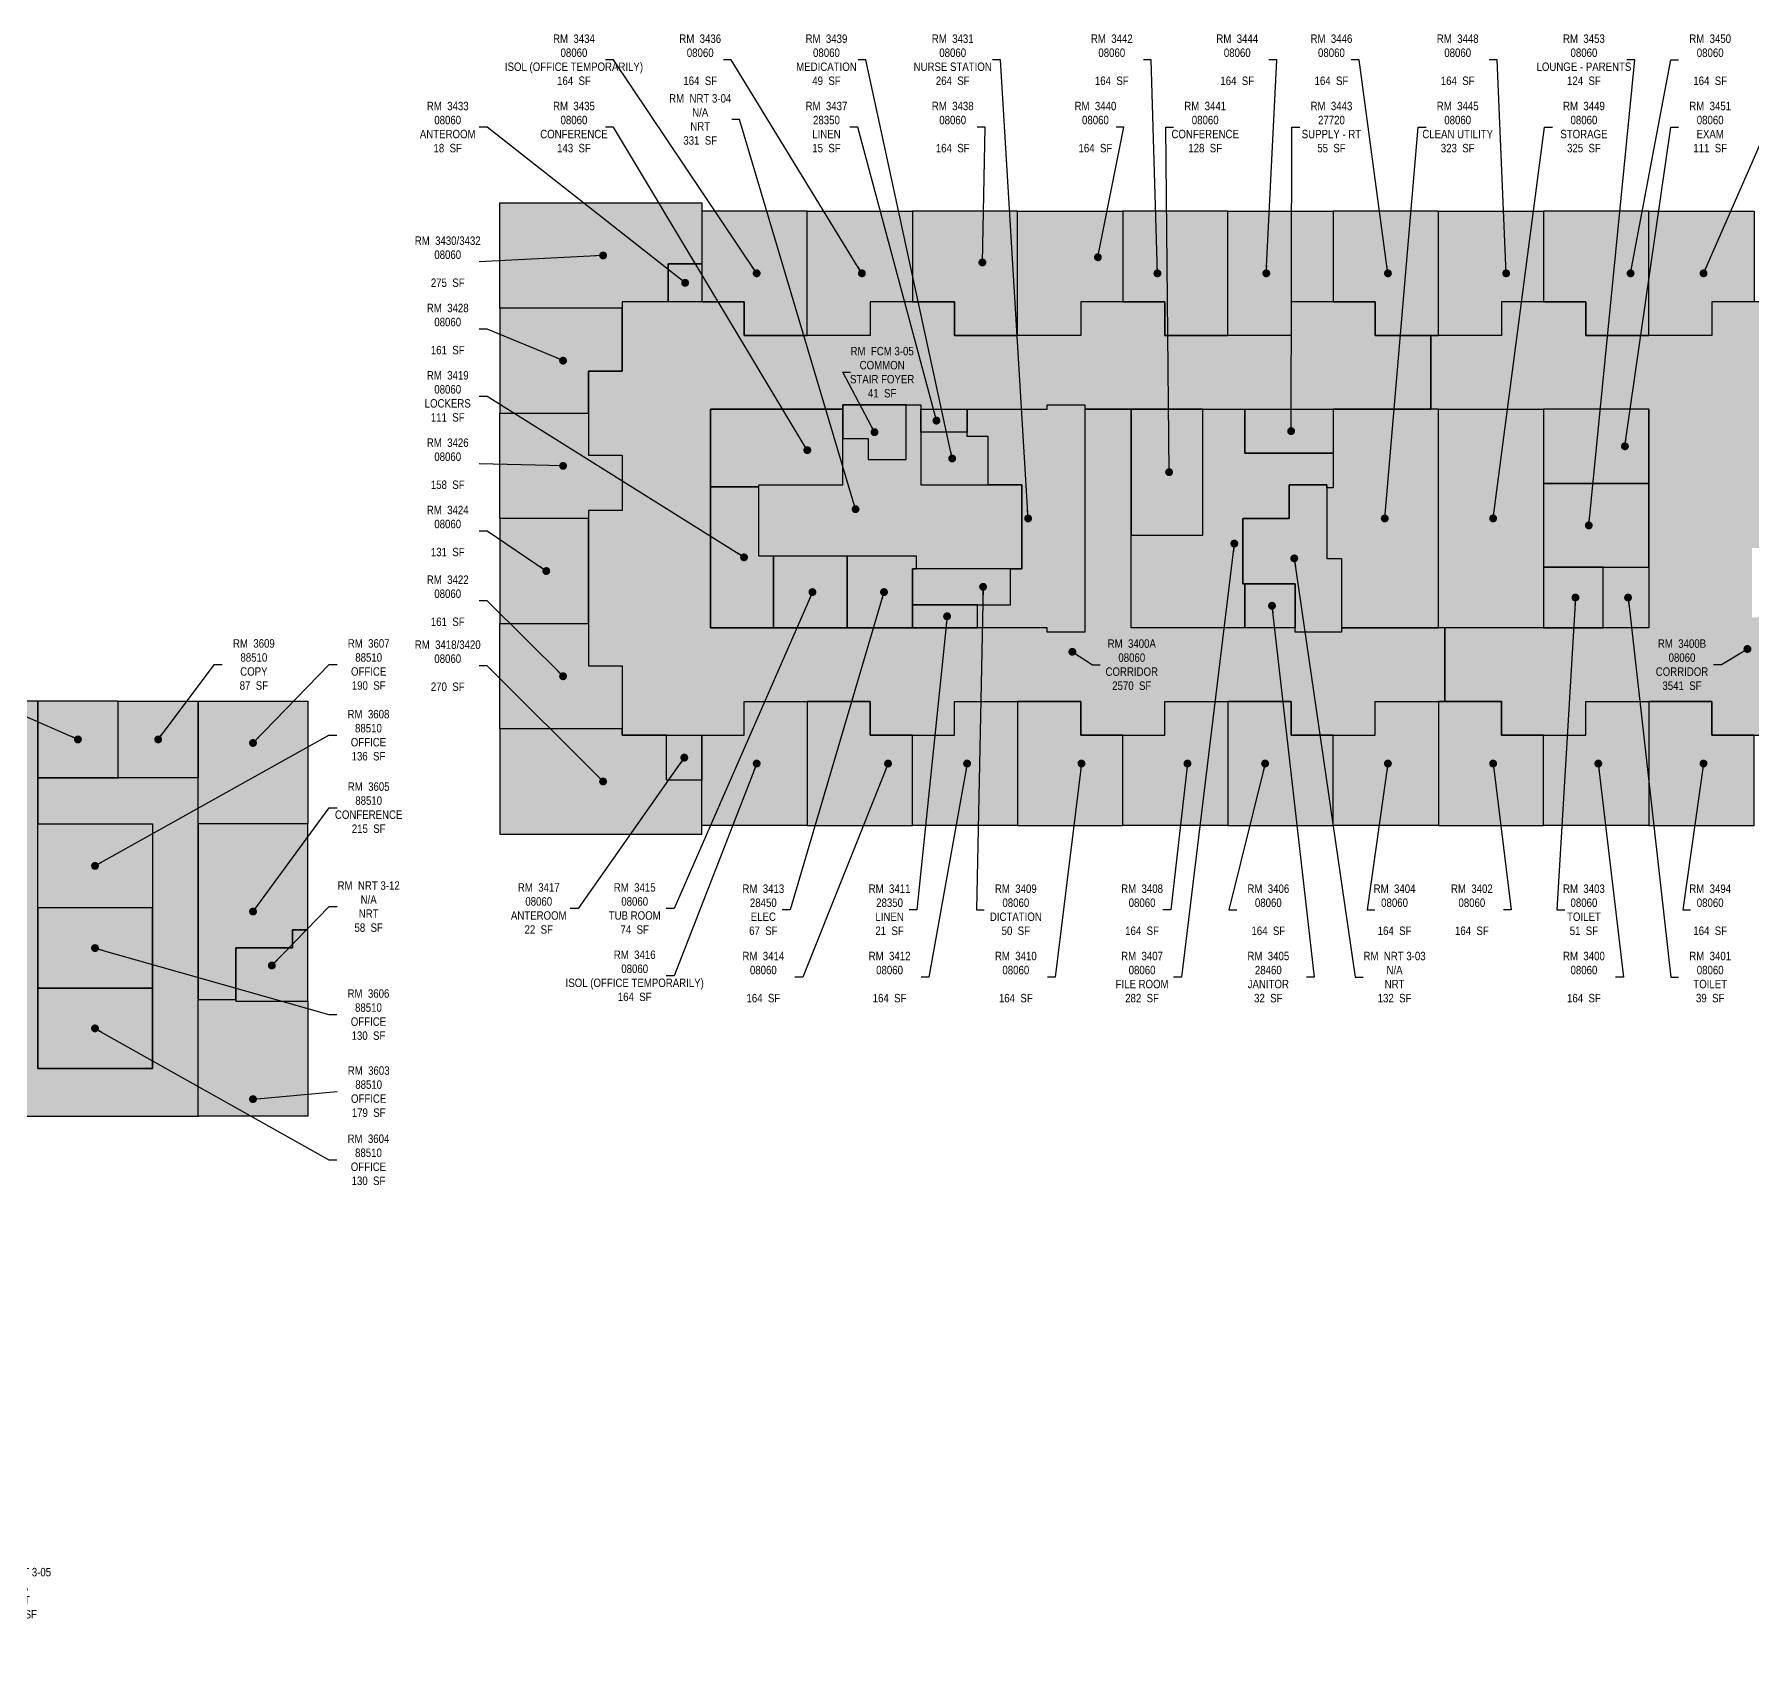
# Model space of a CAD drawing. Header units: inches. Extents: x -3176 to 3496, y 183 to 2924.
# Drawn here: x -371 to 2077, y 473 to 2802 of the extents above; entities that cross this region are included whole.
import ezdxf

# ---------------------------------------------------------------- set-up
doc = ezdxf.new("R2010")
doc.units = ezdxf.units.IN
doc.header["$MEASUREMENT"] = 0
for name, color, linetype in [('0-LABEL', 3, 'Continuous'), ('1-NRT', 200, 'Continuous'), ('1-NRT-PTN', 253, 'Continuous'), ('3-FCM', 190, 'Continuous'), ('3-FCM-PTN', 9, 'Continuous'), ('4-OCC', 6, 'Continuous'), ('4-OCC-PTN', 95, 'Continuous')]:
    doc.layers.add(name, color=color, linetype=linetype)
doc.styles.add('ArialN', font='ARIALN.TTF')
doc.dimstyles.new('AB-120', dxfattribs={"dimscale": 120, "dimtxt": 0.125, "dimasz": 0.09375, "dimexe": 0.0625, "dimexo": 0.125, "dimgap": 0.375, "dimtad": 0, "dimtih": 1, "dimtoh": 1, "dimdec": 4, "dimrnd": 0.0625, "dimzin": 0, "dimdsep": 46, "dimlunit": 4, "dimtxsty": 'ArialN', "dimblk": 'ARCHTICK', "dimcen": 0.09375, "dimclrd": 256, "dimclre": 256, "dimclrt": 256, "dimadec": 0, "dimazin": 0, "dimtfac": 1, "dimtdec": 4, "dimtofl": 0, "dimtmove": 2, "dimatfit": 3, "dimldrblk": 'DOT', "dimfxl": 0, "dimfrac": 2, "dimtolj": 1, "dimtzin": 0, "dimlwd": -1, "dimlwe": -1, "dimarcsym": 0})

# ---------------------------------------------------------------- blocks, each defined once
blk = doc.blocks.new('_ArchTick')
at = {"const_width": 0.15}
blk.add_lwpolyline([(-0.5, -0.5), (0.5, 0.5)], dxfattribs=at)
blk = doc.blocks.new('_Dot')
at = {"lineweight": -2}
blk.add_line((-0.5, 0), (-1, 0), dxfattribs=at)
at = {"const_width": 0.5}
blk.add_lwpolyline([(-0.25, 0, 1), (0.25, 0, 1)], format="xyb", close=True, dxfattribs=at)

msp = doc.modelspace()

# ---------------------------------------------------------------- hatches: boundary and pattern name
at = {"layer": '1-NRT-PTN'}
for points in [[(886.5, 2057.5), (661.5, 2057.5), (661.5, 2159.5), (781.5, 2159.5), (781.5, 2225.5), (817.5, 2225.5), (817.5, 2195.5), (871.5, 2195.5), (871.5, 2273.5), (892.5, 2273.5), (892.5, 2195.5), (892.5, 2159.5), (1036.5, 2159.5), (1036.5, 2039.5), (886.5, 2039.5)], [(1492.5, 2054.5), (1492.5, 1949.5), (1426.5, 1949.5), (1426.5, 2018.5), (1351.5, 2018.5), (1351.5, 2111.5), (1417.5, 2111.5), (1417.5, 2159.5), (1471.5, 2159.5), (1471.5, 2054.5)], [(-84.1, 1499.1), (-84.1, 1423.1), (18.5, 1423.1), (18.5, 1525.1), (-3.5, 1525.1), (-3.5, 1499.1)]]:
    msp.add_hatch(color=256, dxfattribs=at).paths.add_polyline_path(points)
at = {"layer": '3-FCM-PTN'}
msp.add_hatch(color=256, dxfattribs=at).paths.add_polyline_path([(871.5, 2195.5), (871.5, 2273.5), (781.5, 2273.5), (781.5, 2225.5), (817.5, 2225.5), (817.5, 2195.5)])
at = {"layer": '4-OCC-PTN'}
for color, points in [(10, [(466.5, 2411.5), (292.5, 2411.5), (292.5, 2561.5), (556.5, 2561.5), (580.5, 2561.5), (580.5, 2531.5), (580.5, 2474.5), (532.5, 2474.5), (532.5, 2420.5), (466.5, 2420.5)]), (10, [(580.5, 2474.5), (580.5, 2420.5), (640.5, 2420.5), (640.5, 2372.5), (730.5, 2372.5), (730.5, 2549.5), (580.5, 2549.5)]), (10, [(880.5, 2420.5), (820.5, 2420.5), (820.5, 2372.5), (730.5, 2372.5), (730.5, 2549.5), (880.5, 2549.5)]), (10, [(880.5, 2420.5), (940.5, 2420.5), (940.5, 2372.5), (1030.5, 2372.5), (1030.5, 2549.5), (880.5, 2549.5)]), (10, [(1180.5, 2420.5), (1120.5, 2420.5), (1120.5, 2372.5), (1030.5, 2372.5), (1030.5, 2549.5), (1180.5, 2549.5)]), (10, [(1180.5, 2420.5), (1240.5, 2420.5), (1240.5, 2372.5), (1330.5, 2372.5), (1330.5, 2549.5), (1180.5, 2549.5)]), (10, [(1480.5, 2420.5), (1420.5, 2420.5), (1420.5, 2372.5), (1330.5, 2372.5), (1330.5, 2549.5), (1480.5, 2549.5)]), (10, [(1480.5, 2420.5), (1540.5, 2420.5), (1540.5, 2372.5), (1630.5, 2372.5), (1630.5, 2549.5), (1480.5, 2549.5)]), (10, [(1780.5, 2420.5), (1720.5, 2420.5), (1720.5, 2372.5), (1630.5, 2372.5), (1630.5, 2549.5), (1780.5, 2549.5)]), (10, [(1780.5, 2420.5), (1840.5, 2420.5), (1840.5, 2372.5), (1930.5, 2372.5), (1930.5, 2549.5), (1780.5, 2549.5)]), (10, [(2080.5, 2420.5), (2020.5, 2420.5), (2020.5, 2372.5), (1930.5, 2372.5), (1930.5, 2549.5), (2080.5, 2549.5)]), (10, [(532.5, 2474.5), (580.5, 2474.5), (580.5, 2420.5), (532.5, 2420.5)]), (10, [(418.5, 2261.5), (418.5, 2321.5), (466.5, 2321.5), (466.5, 2411.5), (292.5, 2411.5), (292.5, 2261.5)]), (10, [(1619.5, 2267.6), (1930.5, 2267.5), (1930.5, 1955.5), (1639.5, 1955.5), (1639.5, 1850.5), (1720.5, 1850.5), (1720.5, 1802.5), (1840.5, 1802.5), (1840.5, 1850.5), (2020.5, 1850.5), (2020.5, 1802.5), (2140.5, 1802.5), (2140.5, 1850.5), (2320.5, 1850.5), (2320.5, 1802.5), (2440.5, 1802.5), (2440.5, 1850.5), (2620.5, 1850.5), (2620.5, 1802.5), (2740.5, 1802.5), (2740.5, 1850.5), (2920.5, 1850.5), (2920.5, 1955.5), (2782.5, 1955.5), (2782.5, 1949.5), (2668.5, 1949.5), (2668.5, 1955.5), (2368.5, 1955.5), (2368.5, 2267.5), (2968.5, 2267.5), (2968.5, 1955.5), (2920.5, 1955.5), (2920.5, 1802.5), (3094.5, 1802.5), (3094.5, 1901.5), (3142.5, 1901.5), (3142.5, 2021.5), (3094.5, 2021.5), (3094.5, 2201.5), (3142.5, 2201.5), (3142.5, 2321.5), (3094.5, 2321.5), (3094.5, 2420.5), (2920.5, 2420.5), (2920.5, 2372.5), (2740.5, 2372.5), (2740.5, 2420.5), (2620.5, 2420.5), (2620.5, 2372.5), (2440.5, 2372.5), (2440.5, 2420.5), (2320.5, 2420.5), (2320.5, 2372.5), (2140.5, 2372.5), (2140.5, 2273.5), (2224.5, 2273.5), (2224.5, 2180.5), (2242.5, 2180.5), (2242.5, 1952.5), (2095.5, 1952.5), (2095.5, 1970.5), (2077.5, 1970.5), (2077.5, 2069.5), (2095.5, 2069.5), (2095.5, 2273.5), (2140.5, 2273.5), (2140.5, 2420.5), (2020.5, 2420.5), (2020.5, 2372.5), (1840.5, 2372.5), (1840.5, 2420.5), (1720.5, 2420.5), (1720.5, 2372.5), (1619.5, 2372.5)]), (10, [(418.5, 2261.5), (418.5, 2201.5), (466.5, 2201.5), (466.5, 2122.6), (418.5, 2122.6), (418.5, 2111.5), (292.5, 2111.5), (292.5, 2261.5)]), (10, [(592.5, 2267.5), (592.5, 2156.5), (661.5, 2156.5), (661.5, 2159.5), (781.5, 2159.5), (781.5, 2267.5)]), (51, [(958.5, 2267.5), (958.5, 2234.5), (892.5, 2234.5), (892.5, 2267.5)]), (10, [(1020.5, 1988.5), (1020.5, 2039.5), (1036.5, 2039.5), (1036.5, 2159.5), (988.5, 2159.5), (988.5, 2228.5), (958.5, 2228.5), (958.5, 2267.5), (1072.5, 2267.5), (1072.5, 2273.5), (1126.5, 2273.5), (1126.5, 1949.5), (1072.5, 1949.5), (1072.5, 1955.5), (973.5, 1955.5), (973.5, 1988.5)]), (10, [(1480.5, 2204.5), (1480.5, 2155), (1471.5, 2155), (1471.5, 2159.5), (1417.5, 2159.5), (1417.5, 2111.5), (1351.5, 2111.5), (1351.5, 2018.5), (1354.5, 2018.5), (1354.5, 1955.5), (1192.5, 1955.5), (1192.5, 2069.5), (1192.5, 2087.5), (1294.5, 2087.5), (1294.5, 2267.5), (1354.5, 2267.5), (1354.5, 2204.5)]), (10, [(1294.5, 2267.5), (1192.5, 2267.5), (1192.5, 2159.5), (1192.5, 2087.5), (1294.5, 2087.5)]), (33, [(1480.5, 2267.5), (1480.5, 2204.5), (1354.5, 2204.5), (1354.5, 2267.5)]), (10, [(1480.5, 2267.5), (1480.5, 2155), (1471.5, 2155), (1471.5, 2054.5), (1492.5, 2054.5), (1492.5, 1955.5), (1630.5, 1955.5), (1630.5, 2267.5)]), (10, [(1780.5, 2267.5), (1780.5, 1955.5), (1630.5, 1955.5), (1630.5, 2267.5)]), (10, [(1780.5, 2267.5), (1780.5, 2161.3), (1930.5, 2161.3), (1930.5, 2267.5)]), (10, [(988.5, 2159.5), (988.5, 2228.5), (958.5, 2228.5), (958.5, 2234.5), (892.5, 2234.5), (892.5, 2159.5)]), (10, [(661.5, 2156.5), (592.5, 2156.5), (592.5, 1955.5), (682.5, 1955.5), (682.5, 2057.5), (661.5, 2057.5)]), (10, [(1780.5, 2161.3), (1780.5, 2041.8), (1930.5, 2041.8), (1930.5, 2161.3)]), (10, [(418.5, 1961.5), (418.5, 2111.5), (292.5, 2111.5), (292.5, 1961.5)]), (10, [(682.5, 2057.5), (682.5, 1955.5), (787.5, 1955.5), (787.5, 2057.5)]), (55, [(886.5, 2039.5), (886.5, 2057.5), (787.5, 2057.5), (787.5, 1955.5), (880.5, 1955.5), (880.5, 2039.5)]), (10, [(1020.5, 2039.5), (880.5, 2039.5), (880.5, 1988.5), (1020.5, 1988.5)]), (10, [(1780.5, 2041.8), (1780.5, 1955.5), (1862.8, 1955.5), (1865.2, 1955.5), (1865.2, 2041.8)]), (10, [(1865.2, 2041.8), (1930.5, 2041.8), (1930.5, 1955.5), (1865.2, 1955.5)]), (201, [(1354.5, 2018.5), (1426.5, 2018.5), (1426.5, 1955.5), (1354.5, 1955.5)]), (51, [(973.5, 1955.5), (973.5, 1988.5), (880.5, 1988.5), (880.5, 1985.5), (880.5, 1955.5)]), (10, [(418.5, 1961.5), (418.5, 1901.5), (466.5, 1901.5), (466.5, 1811.5), (292.5, 1811.5), (292.5, 1961.5)]), (193, [(-366.6, 1851.1), (-460.5, 1851.1), (-460.5, 1783.5), (-452.5, 1783.5), (-452.5, 1329.5), (-452.5, 1259), (-137.8, 1259), (-137.8, 1741.7), (-366.6, 1741.7), (-366.6, 1676.2), (-203.1, 1676.2), (-203.1, 1327.1), (-366.6, 1327.1)]), (193, [(-366.6, 1851.1), (-366.6, 1741.7), (-251.8, 1741.7), (-251.8, 1851.1)]), (193, [(-251.8, 1851.1), (-137.8, 1851.1), (-137.8, 1741.7), (-251.8, 1741.7)]), (193, [(-137.8, 1851.1), (18.5, 1851.1), (18.5, 1678.8), (18.5, 1676.2), (-137.8, 1676.2), (-137.8, 1741.7)]), (10, [(580.5, 1738.5), (580.5, 1802.5), (640.5, 1802.5), (640.5, 1850.5), (730.5, 1850.5), (730.5, 1673.5), (580.5, 1673.5)]), (10, [(880.5, 1802.5), (820.5, 1802.5), (820.5, 1850.5), (730.5, 1850.5), (730.5, 1673.5), (880.5, 1673.5)]), (10, [(880.5, 1802.5), (940.5, 1802.5), (940.5, 1850.5), (1030.5, 1850.5), (1030.5, 1673.5), (880.5, 1673.5)]), (10, [(1180.5, 1802.5), (1120.5, 1802.5), (1120.5, 1850.5), (1030.5, 1850.5), (1030.5, 1673.5), (1180.5, 1673.5)]), (10, [(1180.5, 1802.5), (1240.5, 1802.5), (1240.5, 1850.5), (1330.5, 1850.5), (1330.5, 1673.5), (1180.5, 1673.5)]), (10, [(1480.5, 1802.5), (1420.5, 1802.5), (1420.5, 1850.5), (1330.5, 1850.5), (1330.5, 1673.5), (1480.5, 1673.5)]), (10, [(1480.5, 1802.5), (1540.5, 1802.5), (1540.5, 1850.5), (1630.5, 1850.5), (1630.5, 1673.5), (1480.5, 1673.5)]), (10, [(1780.5, 1802.5), (1720.5, 1802.5), (1720.5, 1850.5), (1630.5, 1850.5), (1630.5, 1673.5), (1780.5, 1673.5)]), (10, [(1780.5, 1802.5), (1840.5, 1802.5), (1840.5, 1850.5), (1930.5, 1850.5), (1930.5, 1673.5), (1780.5, 1673.5)]), (10, [(2080.5, 1802.5), (2020.5, 1802.5), (2020.5, 1850.5), (1930.5, 1850.5), (1930.5, 1673.5), (2080.5, 1673.5)]), (10, [(466.5, 1802.5), (466.5, 1811.5), (292.5, 1811.5), (292.5, 1661.5), (580.5, 1661.5), (580.5, 1738.5), (530.1, 1738.5), (530.1, 1802.5)]), (10, [(530.1, 1802.5), (580.5, 1802.5), (580.5, 1738.5), (530.1, 1738.5)]), (193, [(-366.6, 1676.2), (-203.1, 1676.1), (-203.1, 1556.1), (-366.6, 1556.1)]), (193, [(-137.8, 1676.2), (-137.8, 1425.7), (-84.1, 1425.7), (-84.1, 1499.1), (-3.5, 1499.1), (-3.5, 1525.1), (18.5, 1525.1), (18.5, 1676.2)]), (193, [(-366.6, 1556.1), (-366.6, 1441.6), (-203.1, 1441.6), (-203.1, 1556.1)]), (193, [(-366.6, 1441.6), (-366.6, 1327.1), (-203.1, 1327.1), (-203.1, 1441.6)]), (193, [(-137.8, 1425.7), (-84.1, 1425.7), (-84.1, 1423.1), (18.5, 1423.1), (18.5, 1259), (-137.8, 1259)])]:
    msp.add_hatch(color=color, dxfattribs=at).paths.add_polyline_path(points)
h = msp.add_hatch(color=10, dxfattribs=at)
h.dxf.hatch_style = 1
h.paths.add_polyline_path([(1619.5, 2372.5), (1540.5, 2372.5), (1540.5, 2420.5), (1420.5, 2420.5), (1420.5, 2372.5), (1240.5, 2372.5), (1240.5, 2420.5), (1120.5, 2420.5), (1120.5, 2372.5), (940.5, 2372.5), (940.5, 2420.5), (820.5, 2420.5), (820.5, 2372.5), (640.5, 2372.5), (640.5, 2420.5), (466.5, 2420.5), (466.5, 2321.5), (418.5, 2321.5), (418.5, 2201.5), (466.5, 2201.5), (466.5, 2122.6), (418.5, 2122.6), (418.5, 1901.5), (466.5, 1901.5), (466.5, 1802.5), (640.5, 1802.5), (640.5, 1850.5), (820.5, 1850.5), (820.5, 1802.5), (940.5, 1802.5), (940.5, 1850.5), (1120.5, 1850.5), (1120.5, 1802.5), (1240.5, 1802.5), (1240.5, 1850.5), (1420.5, 1850.5), (1420.5, 1802.5), (1540.5, 1802.5), (1540.5, 1850.5), (1639.5, 1850.5), (1639.5, 1955.5), (1492.5, 1955.5), (1492.5, 1949.5), (1426.5, 1949.5), (1426.5, 1955.5), (1192.5, 1955.5), (1192.5, 2267.5), (1126.5, 2267.5), (1126.5, 1949.5), (1072.5, 1949.5), (1072.5, 1955.5), (592.5, 1955.5), (592.5, 2267.5), (781.5, 2267.5), (781.5, 2273.5), (892.5, 2273.5), (892.5, 2267.5), (1072.5, 2267.5), (1072.5, 2273.5), (1126.5, 2273.5), (1126.5, 2267.5), (1619.5, 2267.5)])

# ---------------------------------------------------------------- linework, layer by layer
at = {"layer": '1-NRT'}
for points in [[(886.5, 2057.5), (661.5, 2057.5), (661.5, 2057.5), (661.5, 2159.5), (781.5, 2159.5), (781.5, 2225.5), (817.5, 2225.5), (817.5, 2195.5), (871.5, 2195.5), (871.5, 2273.5), (892.5, 2273.5), (892.5, 2195.5), (892.5, 2159.5), (1036.5, 2159.5), (1036.5, 2039.5), (886.5, 2039.5)], [(-84.1, 1499.1), (-84.1, 1423.1), (18.5, 1423.1), (18.5, 1525.1), (-3.5, 1525.1), (-3.5, 1499.1)]]:
    msp.add_lwpolyline(points, close=True, dxfattribs=at)
msp.add_lwpolyline([(1492.5, 2054.5), (1492.5, 1949.5), (1426.5, 1949.5), (1426.5, 2018.5), (1351.5, 2018.5), (1351.5, 2111.5), (1417.5, 2111.5), (1417.5, 2159.5), (1471.5, 2159.5), (1471.5, 2054.5), (1492.5, 2054.5)], dxfattribs=at)
at = {"layer": '3-FCM'}
msp.add_lwpolyline([(871.5, 2195.5), (871.5, 2273.5), (781.5, 2273.5), (781.5, 2225.5), (817.5, 2225.5), (817.5, 2195.5)], close=True, dxfattribs=at)
at = {"layer": '4-OCC'}
msp.add_line((661.5, 2156.5), (592.5, 2156.5), dxfattribs=at)
for points in [[(466.5, 2411.5), (292.5, 2411.5), (292.5, 2561.5), (556.5, 2561.5), (580.5, 2561.5), (580.5, 2531.5), (580.5, 2474.5), (532.5, 2474.5), (532.5, 2420.5), (532.5, 2420.5), (466.5, 2420.5), (466.5, 2411.5)], [(580.5, 2474.5), (580.5, 2474.5), (580.5, 2420.5), (640.5, 2420.5), (640.5, 2372.5), (730.5, 2372.5), (730.5, 2549.5), (580.5, 2549.5), (580.5, 2549.5), (580.5, 2549.5), (580.5, 2474.5)], [(880.5, 2420.5), (820.5, 2420.5), (820.5, 2372.5), (730.5, 2372.5), (730.5, 2549.5), (880.5, 2549.5), (880.5, 2549.5), (880.5, 2549.5), (880.5, 2420.5)], [(880.5, 2420.5), (940.5, 2420.5), (940.5, 2372.5), (1030.5, 2372.5), (1030.5, 2549.5), (880.5, 2549.5), (880.5, 2549.5), (880.5, 2549.5), (880.5, 2420.5)], [(1180.5, 2420.5), (1120.5, 2420.5), (1120.5, 2372.5), (1030.5, 2372.5), (1030.5, 2549.5), (1180.5, 2549.5), (1180.5, 2549.5), (1180.5, 2549.5), (1180.5, 2420.5)], [(1180.5, 2420.5), (1240.5, 2420.5), (1240.5, 2372.5), (1330.5, 2372.5), (1330.5, 2549.5), (1180.5, 2549.5), (1180.5, 2549.5), (1180.5, 2549.5), (1180.5, 2420.5)], [(1480.5, 2420.5), (1420.5, 2420.5), (1420.5, 2372.5), (1330.5, 2372.5), (1330.5, 2549.5), (1480.5, 2549.5), (1480.5, 2549.5), (1480.5, 2549.5), (1480.5, 2420.5)], [(1480.5, 2420.5), (1540.5, 2420.5), (1540.5, 2372.5), (1630.5, 2372.5), (1630.5, 2549.5), (1480.5, 2549.5), (1480.5, 2549.5), (1480.5, 2549.5), (1480.5, 2420.5)], [(1780.5, 2420.5), (1720.5, 2420.5), (1720.5, 2372.5), (1630.5, 2372.5), (1630.5, 2549.5), (1780.5, 2549.5), (1780.5, 2549.5), (1780.5, 2549.5), (1780.5, 2420.5)], [(1780.5, 2420.5), (1840.5, 2420.5), (1840.5, 2372.5), (1930.5, 2372.5), (1930.5, 2549.5), (1780.5, 2549.5), (1780.5, 2549.5), (1780.5, 2549.5), (1780.5, 2420.5)], [(2080.5, 2420.5), (2020.5, 2420.5), (2020.5, 2372.5), (1930.5, 2372.5), (1930.5, 2549.5), (2080.5, 2549.5), (2080.5, 2549.5), (2080.5, 2549.5), (2080.5, 2420.5)], [(418.5, 2261.5), (418.5, 2321.5), (466.5, 2321.5), (466.5, 2411.5), (292.5, 2411.5), (292.5, 2261.5), (292.5, 2261.5), (292.5, 2261.5), (418.5, 2261.5)], [(2140.5, 2420.5), (2020.5, 2420.5), (2020.5, 2372.5), (1840.5, 2372.5), (1840.5, 2420.5), (1720.5, 2420.5), (1720.5, 2372.5), (1619.5, 2372.5), (1619.5, 2267.6), (1619.5, 2267.6), (1930.5, 2267.5), (1930.5, 1955.5), (1639.5, 1955.5), (1639.5, 1850.5), (1720.5, 1850.5), (1720.5, 1802.5), (1840.5, 1802.5), (1840.5, 1850.5), (2020.5, 1850.5), (2020.5, 1802.5), (2140.5, 1802.5)], [(592.5, 2267.5), (592.5, 2156.5), (661.5, 2156.5), (661.5, 2159.5), (781.5, 2159.5), (781.5, 2267.5), (592.5, 2267.5), (592.5, 2156.5)], [(958.5, 2267.5), (958.5, 2234.5), (892.5, 2234.5), (892.5, 2267.5), (958.5, 2267.5)], [(1480.5, 2204.5), (1480.5, 2155), (1471.5, 2155), (1471.5, 2159.5), (1417.5, 2159.5), (1417.5, 2111.5), (1351.5, 2111.5), (1351.5, 2018.5), (1354.5, 2018.5), (1354.5, 1955.5), (1354.5, 1955.5), (1192.5, 1955.5), (1192.5, 2069.5), (1192.5, 2069.5), (1192.5, 2087.5), (1294.5, 2087.5), (1294.5, 2267.5), (1354.5, 2267.5), (1354.5, 2204.5), (1354.5, 2204.5), (1480.5, 2204.5), (1480.5, 2204.5), (1480.5, 2204.5)], [(1294.5, 2267.5), (1192.5, 2267.5), (1192.5, 2159.5), (1192.5, 2159.5), (1192.5, 2087.5), (1294.5, 2087.5), (1294.5, 2267.5)], [(1480.5, 2267.5), (1480.5, 2204.5), (1354.5, 2204.5), (1354.5, 2204.5), (1354.5, 2204.5), (1354.5, 2267.5), (1354.5, 2267.5), (1480.5, 2267.5)], [(1480.5, 2267.5), (1480.5, 2155), (1471.5, 2155), (1471.5, 2054.5), (1492.5, 2054.5), (1492.5, 1955.5), (1630.5, 1955.5), (1630.5, 1955.5), (1630.5, 2267.5), (1480.5, 2267.5)], [(1780.5, 2267.5), (1780.5, 2161.3), (1930.5, 2161.3), (1930.5, 2267.5), (1780.5, 2267.5)], [(661.5, 2156.5), (592.5, 2156.5), (592.5, 1955.5), (682.5, 1955.5), (682.5, 1955.5), (682.5, 2057.5), (661.5, 2057.5), (661.5, 2156.5)], [(1780.5, 2161.3), (1780.5, 2041.8), (1930.5, 2041.8), (1930.5, 2161.3), (1780.5, 2161.3)], [(418.5, 1961.5), (418.5, 1961.5), (418.5, 1961.5), (418.5, 2111.5), (292.5, 2111.5), (292.5, 1961.5), (292.5, 1961.5), (292.5, 1961.5), (418.5, 1961.5)], [(682.5, 2057.5), (682.5, 1955.5), (787.5, 1955.5), (787.5, 2057.5), (682.5, 2057.5)], [(1020.5, 2039.5), (880.5, 2039.5), (880.5, 1988.5), (1020.5, 1988.5), (1020.5, 2039.5)], [(1780.5, 2041.8), (1780.5, 1955.5), (1862.8, 1955.5), (1865.2, 1955.5), (1865.2, 2041.8), (1780.5, 2041.8)], [(1865.2, 2041.8), (1930.5, 2041.8), (1930.5, 1955.5), (1865.2, 1955.5), (1865.2, 2041.8)], [(1354.5, 2018.5), (1426.5, 2018.5), (1426.5, 2018.5), (1426.5, 1955.5), (1354.5, 1955.5), (1354.5, 2018.5)], [(973.5, 1955.5), (973.5, 1988.5), (880.5, 1988.5), (880.5, 1985.5), (880.5, 1985.5), (880.5, 1955.5), (973.5, 1955.5)], [(418.5, 1961.5), (418.5, 1901.5), (466.5, 1901.5), (466.5, 1811.5), (292.5, 1811.5), (292.5, 1961.5), (292.5, 1961.5), (292.5, 1961.5), (418.5, 1961.5)], [(-366.6, 1851.1), (-460.5, 1851.1), (-460.5, 1783.5), (-452.5, 1783.5), (-452.5, 1329.5), (-452.5, 1259), (-137.8, 1259), (-137.8, 1741.7), (-366.6, 1741.7), (-366.6, 1676.2), (-203.1, 1676.2), (-203.1, 1327.1), (-366.6, 1327.1), (-366.6, 1851.1)], [(580.5, 1738.5), (580.5, 1738.5), (580.5, 1802.5), (640.5, 1802.5), (640.5, 1850.5), (730.5, 1850.5), (730.5, 1673.5), (580.5, 1673.5), (580.5, 1673.5), (580.5, 1673.5), (580.5, 1738.5)], [(880.5, 1802.5), (820.5, 1802.5), (820.5, 1850.5), (730.5, 1850.5), (730.5, 1673.5), (880.5, 1673.5), (880.5, 1673.5), (880.5, 1673.5), (880.5, 1802.5)], [(880.5, 1802.5), (940.5, 1802.5), (940.5, 1850.5), (1030.5, 1850.5), (1030.5, 1673.5), (880.5, 1673.5), (880.5, 1673.5), (880.5, 1673.5), (880.5, 1802.5)], [(1180.5, 1802.5), (1120.5, 1802.5), (1120.5, 1850.5), (1030.5, 1850.5), (1030.5, 1673.5), (1180.5, 1673.5), (1180.5, 1673.5), (1180.5, 1673.5), (1180.5, 1802.5)], [(1180.5, 1802.5), (1240.5, 1802.5), (1240.5, 1850.5), (1330.5, 1850.5), (1330.5, 1673.5), (1180.5, 1673.5), (1180.5, 1673.5), (1180.5, 1673.5), (1180.5, 1802.5)], [(1480.5, 1802.5), (1420.5, 1802.5), (1420.5, 1850.5), (1330.5, 1850.5), (1330.5, 1673.5), (1480.5, 1673.5), (1480.5, 1673.5), (1480.5, 1673.5), (1480.5, 1802.5)], [(1480.5, 1802.5), (1540.5, 1802.5), (1540.5, 1850.5), (1630.5, 1850.5), (1630.5, 1673.5), (1480.5, 1673.5), (1480.5, 1673.5), (1480.5, 1673.5), (1480.5, 1802.5)], [(1780.5, 1802.5), (1720.5, 1802.5), (1720.5, 1850.5), (1630.5, 1850.5), (1630.5, 1673.5), (1780.5, 1673.5), (1780.5, 1673.5), (1780.5, 1673.5), (1780.5, 1802.5)], [(1780.5, 1802.5), (1840.5, 1802.5), (1840.5, 1850.5), (1930.5, 1850.5), (1930.5, 1673.5), (1780.5, 1673.5), (1780.5, 1673.5), (1780.5, 1673.5), (1780.5, 1802.5)], [(2080.5, 1802.5), (2020.5, 1802.5), (2020.5, 1850.5), (1930.5, 1850.5), (1930.5, 1673.5), (2080.5, 1673.5), (2080.5, 1673.5), (2080.5, 1673.5), (2080.5, 1802.5)], [(466.5, 1811.5), (292.5, 1811.5), (292.5, 1661.5), (580.5, 1661.5), (580.5, 1738.5), (530.1, 1738.5), (530.1, 1802.5), (530.1, 1802.5), (466.5, 1802.5), (466.5, 1811.5)], [(-137.8, 1425.7), (-84.1, 1425.7), (-84.1, 1423.1), (18.5, 1423.1), (18.5, 1259), (-137.8, 1259), (-137.8, 1425.7)]]:
    msp.add_lwpolyline(points, dxfattribs=at)
for points in [[(532.5, 2474.5), (580.5, 2474.5), (580.5, 2420.5), (532.5, 2420.5)], [(1619.5, 2372.5), (1540.5, 2372.5), (1540.5, 2420.5), (1420.5, 2420.5), (1420.5, 2372.5), (1240.5, 2372.5), (1240.5, 2420.5), (1120.5, 2420.5), (1120.5, 2372.5), (940.5, 2372.5), (940.5, 2420.5), (820.5, 2420.5), (820.5, 2372.5), (640.5, 2372.5), (640.5, 2420.5), (466.5, 2420.5), (466.5, 2321.5), (418.5, 2321.5), (418.5, 2201.5), (466.5, 2201.5), (466.5, 2122.6), (418.5, 2122.6), (418.5, 1901.5), (466.5, 1901.5), (466.5, 1802.5), (640.5, 1802.5), (640.5, 1850.5), (820.5, 1850.5), (820.5, 1802.5), (940.5, 1802.5), (940.5, 1850.5), (1120.5, 1850.5), (1120.5, 1802.5), (1240.5, 1802.5), (1240.5, 1850.5), (1420.5, 1850.5), (1420.5, 1802.5), (1540.5, 1802.5), (1540.5, 1850.5), (1639.5, 1850.5), (1639.5, 1955.5), (1492.5, 1955.5), (1492.5, 1949.5), (1426.5, 1949.5), (1426.5, 1955.5), (1192.5, 1955.5), (1192.5, 2267.5), (1126.5, 2267.5), (1126.5, 1949.5), (1072.5, 1949.5), (1072.5, 1955.5), (592.5, 1955.5), (592.5, 2267.5), (781.5, 2267.5), (781.5, 2273.5), (892.5, 2273.5), (892.5, 2267.5), (1072.5, 2267.5), (1072.5, 2273.5), (1126.5, 2273.5), (1126.5, 2267.5), (1619.5, 2267.5)], [(418.5, 2261.5), (418.5, 2201.5), (466.5, 2201.5), (466.5, 2122.6), (418.5, 2122.6), (418.5, 2111.5), (292.5, 2111.5), (292.5, 2261.5), (292.5, 2261.5), (292.5, 2261.5)], [(1020.5, 1988.5), (1020.5, 2039.5), (1036.5, 2039.5), (1036.5, 2159.5), (988.5, 2159.5), (988.5, 2228.5), (958.5, 2228.5), (958.5, 2228.5), (958.5, 2228.5), (958.5, 2267.5), (1072.5, 2267.5), (1072.5, 2273.5), (1072.5, 2273.5), (1126.5, 2273.5), (1126.5, 1949.5), (1072.5, 1949.5), (1072.5, 1955.5), (973.5, 1955.5), (973.5, 1988.5)], [(1780.5, 2267.5), (1780.5, 1955.5), (1780.5, 1955.5), (1780.5, 1955.5), (1630.5, 1955.5), (1630.5, 2267.5), (1780.5, 2267.5), (1780.5, 2267.5), (1780.5, 2267.5)], [(988.5, 2159.5), (988.5, 2228.5), (958.5, 2228.5), (958.5, 2234.5), (892.5, 2234.5), (892.5, 2159.5)], [(886.5, 2039.5), (886.5, 2057.5), (886.5, 2057.5), (886.5, 2057.5), (787.5, 2057.5), (787.5, 1955.5), (880.5, 1955.5), (880.5, 2039.5)], [(-366.6, 1851.1), (-366.6, 1741.7), (-251.8, 1741.7), (-251.8, 1851.1)], [(-251.8, 1851.1), (-137.8, 1851.1), (-137.8, 1741.7), (-251.8, 1741.7)], [(-137.8, 1851.1), (18.5, 1851.1), (18.5, 1678.8), (18.5, 1676.2), (-137.8, 1676.2), (-137.8, 1741.7), (-137.8, 1741.7)], [(530.1, 1802.5), (580.5, 1802.5), (580.5, 1738.5), (530.1, 1738.5)], [(-366.6, 1676.2), (-203.1, 1676.1), (-203.1, 1556.1), (-366.6, 1556.1)], [(-137.8, 1676.2), (-137.8, 1425.7), (-84.1, 1425.7), (-84.1, 1499.1), (-3.5, 1499.1), (-3.5, 1525.1), (18.5, 1525.1), (18.5, 1676.2)], [(-366.6, 1556.1), (-366.6, 1441.6), (-203.1, 1441.6), (-203.1, 1556.1)], [(-366.6, 1441.6), (-366.6, 1327.1), (-203.1, 1327.1), (-203.1, 1441.6)]]:
    msp.add_lwpolyline(points, close=True, dxfattribs=at)

# ---------------------------------------------------------------- texts
at = {"layer": '0-LABEL', "char_height": 12, "attachment_point": 5, "style": 'ArialN'}
for s, insert in [('RM  3434\\P08060\\PISOL (OFFICE TEMPORARILY)\\P164  SF', (398, 2765.5)), ('RM  3436\\P08060\\P\\P164  SF', (578, 2765.5)), ('RM  3439\\P08060\\PMEDICATION\\P49  SF', (758, 2765.5)), ('RM  3431\\P08060\\PNURSE STATION\\P264  SF', (938, 2765.5)), ('RM  3442\\P08060\\P\\P164  SF', (1164.8, 2765.5)), ('RM  3444\\P08060\\P\\P164  SF', (1343.7, 2765.5)), ('RM  3446\\P08060\\P\\P164  SF', (1478, 2765.5)), ('RM  3448\\P08060\\P\\P164  SF', (1658, 2765.5)), ('RM  3453\\P08060\\PLOUNGE - PARENTS\\P124  SF', (1838, 2765.5)), ('RM  3450\\P08060\\P\\P164  SF', (2018, 2765.5)), ('RM  3433\\P08060\\PANTEROOM\\P18  SF', (218, 2669.5)), ('RM  3435\\P08060\\PCONFERENCE\\P143  SF', (398, 2669.5)), ('RM  NRT 3-04\\PN/A\\PNRT\\P331  SF', (578, 2680.4)), ('RM  3437\\P28350\\PLINEN\\P15  SF', (758, 2669.5)), ('RM  3438\\P08060\\P\\P164  SF', (938, 2669.5)), ('RM  3440\\P08060\\P\\P164  SF', (1141.5, 2669.5)), ('RM  3441\\P08060\\PCONFERENCE\\P128  SF', (1298, 2669.5)), ('RM  3443\\P27720\\PSUPPLY - RT\\P55  SF', (1478, 2669.5)), ('RM  3445\\P08060\\PCLEAN UTILITY\\P323  SF', (1658, 2669.5)), ('RM  3449\\P08060\\PSTORAGE\\P325  SF', (1838, 2669.5)), ('RM  3451\\P08060\\PEXAM\\P111  SF', (2018, 2669.5)), ('RM  3430/3432\\P08060\\P\\P275  SF', (218, 2477.5)), ('RM  3428\\P08060\\P\\P161  SF', (218, 2381.5)), ('RM  FCM 3-05\\PCOMMON\\PSTAIR FOYER\\P41  SF', (837.4, 2320)), ('RM  3419\\P08060\\PLOCKERS\\P111  SF', (218, 2285.5)), ('RM  3426\\P08060\\P\\P158  SF', (218, 2189.5)), ('RM  3424\\P08060\\P\\P131  SF', (218, 2093.5)), ('RM  3422\\P08060\\P\\P161  SF', (218, 1994.1)), ('RM  3609\\P88510\\PCOPY\\P87  SF', (-58.4, 1903.2)), ('RM  3607\\P88510\\POFFICE\\P190  SF', (105.3, 1903.2)), ('RM  3418/3420\\P08060\\P\\P270  SF', (218, 1901.5)), ('RM  3400A\\P08060\\PCORRIDOR\\P2570  SF', (1193.3, 1903)), ('RM  3400B\\P08060\\PCORRIDOR\\P3541  SF', (1977.8, 1903)), ('RM  3608\\P88510\\POFFICE\\P136  SF', (105, 1802.4)), ('RM  3605\\P88510\\PCONFERENCE\\P215  SF', (105.3, 1699.1)), ('RM  NRT 3-12\\PN/A\\PNRT\\P58  SF', (105.3, 1558)), ('RM  3417\\P08060\\PANTEROOM\\P22  SF', (347.8, 1555.3)), ('RM  3415\\P08060\\PTUB ROOM\\P74  SF', (484.6, 1555.3)), ('RM  3413\\P28450\\PELEC\\P67  SF', (668, 1553.5)), ('RM  3411\\P28350\\PLINEN\\P21  SF', (848, 1553.5)), ('RM  3409\\P08060\\PDICTATION\\P50  SF', (1028, 1553.5)), ('RM  3408\\P08060\\P\\P164  SF', (1208, 1553.5)), ('RM  3406\\P08060\\P\\P164  SF', (1388, 1553.5)), ('RM  3404\\P08060\\P\\P164  SF', (1568, 1553.5)), ('RM  3402\\P08060\\P\\P164  SF', (1678.2, 1553.5)), ('RM  3403\\P08060\\PTOILET\\P51  SF', (1838, 1553.5)), ('RM  3494\\P08060\\P\\P164  SF', (2018, 1553.5)), ('RM  3416\\P08060\\PISOL (OFFICE TEMPORARILY)\\P164  SF', (484.6, 1459.3)), ('RM  3414\\P08060\\P\\P164  SF', (668, 1457.5)), ('RM  3412\\P08060\\P\\P164  SF', (848, 1457.5)), ('RM  3410\\P08060\\P\\P164  SF', (1028, 1457.5)), ('RM  3407\\P08060\\PFILE ROOM\\P282  SF', (1208, 1457.5)), ('RM  3405\\P28460\\PJANITOR\\P32  SF', (1388, 1457.5)), ('RM  NRT 3-03\\PN/A\\PNRT\\P132  SF', (1568, 1457.5)), ('RM  3400\\P08060\\P\\P164  SF', (1838, 1457.5)), ('RM  3401\\P08060\\PTOILET\\P39  SF', (2018, 1457.5)), ('RM  3606\\P88510\\POFFICE\\P130  SF', (105, 1404)), ('RM  3603\\P88510\\POFFICE\\P179  SF', (105.3, 1294.2)), ('RM  3604\\P88510\\POFFICE\\P130  SF', (105, 1197)), ('RM  NRT 3-05\\PN/A\\PNRT\\P136  SF', (-391.8, 579))]:
    msp.add_mtext(s, dxfattribs=dict(at, insert=insert))

# ---------------------------------------------------------------- leaders
at = {"layer": '0-LABEL', "annotation_type": 0, "has_hookline": 1}
for points, hookline_direction, text_width in [([(658.5, 2461), (454.2, 2765.5), (443, 2765.5)], 1, 194.9), ([(808.5, 2461), (622.3, 2765.5), (611.1, 2765.5)], 1, 57.9), ([(937.3, 2197), (814.2, 2765.5), (803, 2765.5)], 1, 84.1), ([(1045.5, 2111.5), (1006, 2765.5), (994.8, 2765.5)], 1, 109.3), ([(1229.9, 2461), (1221, 2765.5), (1209.8, 2765.5)], 1, 57.8), ([(1385.1, 2461), (1399.9, 2765.5), (1388.7, 2765.5)], 1, 57.9), ([(1558.5, 2461), (1517.5, 2765.5), (1506.2, 2765.5)], 1, 57.9), ([(1727.1, 2461), (1714.2, 2765.5), (1703, 2765.5)], 1, 57.9), ([(1844.9, 2101.6), (1910.5, 2765.5), (1899.3, 2765.5)], 1, 133.5), ([(1904.5, 2461), (1961.7, 2765.5), (1973, 2765.5)], 0, 57.9), ([(2008.5, 2461), (2141.7, 2765.5), (2153, 2765.5)], 0, 57.8), ([(556.5, 2447.5), (274.2, 2669.5), (263, 2669.5)], 1, 78.4), ([(730.7, 2208.9), (454.2, 2669.5), (443, 2669.5)], 1, 94.8), ([(799.5, 2124.7), (634.2, 2680.4), (623, 2680.4)], 1, 86.9), ([(914.8, 2251), (802.8, 2669.5), (791.5, 2669.5)], 1, 57.9), ([(980.3, 2476.5), (984.4, 2669.5), (973.1, 2669.5)], 1, 57.9), ([(1145, 2483.9), (1182.2, 2669.5), (1171, 2669.5)], 1, 57.9), ([(1246.5, 2177.5), (1241.7, 2669.5), (1253, 2669.5)], 0, 94.8), ([(1420.5, 2236), (1421.7, 2669.5), (1433, 2669.5)], 0, 83.9), ([(1554, 2111.5), (1601.7, 2669.5), (1613, 2669.5)], 0, 100.1), ([(1708.5, 2111.5), (1781.7, 2669.5), (1793, 2669.5)], 0, 65.9), ([(1896.4, 2214.4), (1961.7, 2669.5), (1973, 2669.5)], 0, 56), ([(-653.7, 2628.2), (-476, 2519.7), (-464.8, 2519.7)], 0, 86.9), ([(439.5, 2486.5), (263, 2477.5)], 1, 92.2), ([(382.5, 2336.5), (274.2, 2381.5), (263, 2381.5)], 1, 57.9), ([(826.5, 2234.5), (781.2, 2320), (792.4, 2320)], 0, 90.8), ([(640.5, 2056), (274.2, 2285.5), (263, 2285.5)], 1, 64), ([(382.5, 2186.5), (263, 2189.5)], 1, 57.9), ([(358.5, 2036.5), (274.2, 2093.5), (263, 2093.5)], 1, 57.9), ([(1339.5, 2075.7), (1264.2, 1457.5), (1253, 1457.5)], 1, 73.4), ([(1425, 2054.5), (1511.7, 1457.5), (1523, 1457.5)], 0, 86.9), ([(738, 2006.5), (540.9, 1555.3), (529.6, 1555.3)], 1, 72.7), ([(840, 2006.5), (706.2, 1553.5), (695, 1553.5)], 1, 57.9), ([(981.3, 2014), (971.7, 1553.5), (983, 1553.5)], 0, 71.9), ([(382.5, 1886.5), (274.2, 1994.1), (263, 1994.1)], 1, 57.8), ([(1393.2, 1987), (1453.4, 1457.5), (1442.2, 1457.5)], 1, 58.2), ([(1825.9, 1998.7), (1799.4, 1553.5), (1810.7, 1553.5)], 0, 57.9), ([(1900.9, 1998.7), (1961.7, 1457.5), (1973, 1457.5)], 0, 56), ([(930, 1972), (887, 1553.5), (875.8, 1553.5)], 1, 56), ([(1108.6, 1921.3), (1137.1, 1903), (1148.3, 1903)], 0, 74), ([(2071.1, 1925.3), (2034, 1903), (2022.8, 1903)], 1, 74), ([(-309.2, 1796.4), (-555.7, 1904.4), (-567, 1904.4)], 1, 57.9), ([(-194.8, 1796.4), (-114.7, 1903.2), (-103.4, 1903.2)], 0, 57.9), ([(-59.6, 1791.4), (49.1, 1903.2), (60.3, 1903.2)], 0, 57.9), ([(439.5, 1736.5), (274.2, 1901.5), (263, 1901.5)], 1, 92.3), ([(-284.9, 1616.1), (48.7, 1802.4), (60, 1802.4)], 0, 57.9), ([(555.3, 1770.5), (404, 1555.3), (392.8, 1555.3)], 1, 78.4), ([(658.5, 1762), (540.9, 1459.3), (529.6, 1459.3)], 1, 194.9), ([(845.8, 1762), (724.2, 1457.5), (713, 1457.5)], 1, 57.9), ([(958.5, 1762), (904.2, 1457.5), (893, 1457.5)], 1, 57.8), ([(1121.6, 1762), (1084.2, 1457.5), (1073, 1457.5)], 1, 57.9), ([(1272.7, 1762), (1248.8, 1553.5), (1237.6, 1553.5)], 1, 57.9), ([(1383.4, 1762), (1331.7, 1553.5), (1343, 1553.5)], 0, 57.9), ([(1558.5, 1762), (1528.8, 1553.5), (1540.1, 1553.5)], 0, 57.9), ([(1708.5, 1762), (1734.4, 1553.5), (1723.2, 1553.5)], 1, 57.8), ([(1858.5, 1762), (1894.2, 1457.5), (1883, 1457.5)], 1, 57.9), ([(2008.5, 1762), (1978.8, 1553.5), (1990, 1553.5)], 0, 57.9), ([(-59.6, 1551), (49.1, 1699.1), (60.3, 1699.1)], 0, 94.8), ([(-32.8, 1474.1), (49.1, 1558), (60.3, 1558)], 0, 86.8), ([(-284.9, 1498.9), (48.7, 1404), (60, 1404)], 0, 57.9), ([(-284.9, 1384.4), (48.7, 1197), (60, 1197)], 0, 57.9), ([(-59.6, 1283.5), (60.3, 1294.2)], 0, 57.9), ([(-649.5, 478.5), (-448.1, 579), (-436.8, 579)], 0, 87)]:
    msp.add_leader(points, dimstyle='AB-120', dxfattribs=dict(at, hookline_direction=hookline_direction, text_width=text_width))

doc.saveas('drawing.dxf')
